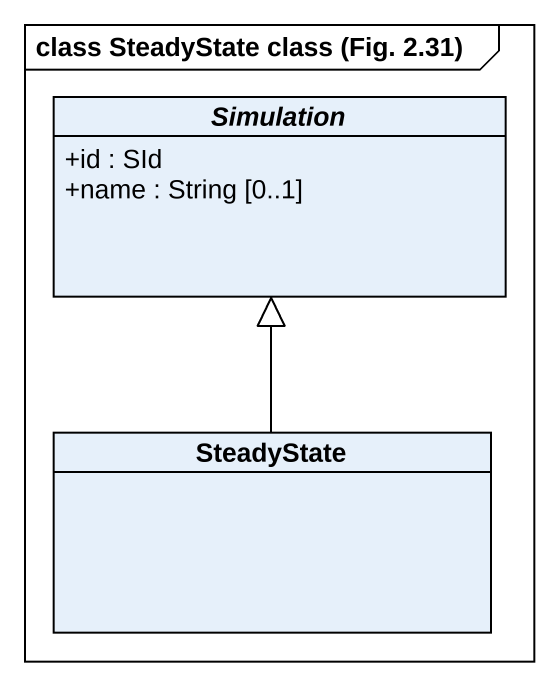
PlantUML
@startuml
mainframe class SteadyState class (Fig. 2.31)
hide circle
hide empty members
skinparam classAttributeIconSize 0
abstract class Simulation {
  +id : SId
  +name : String [0..1]
}
class SteadyState
SteadyState -up-|> Simulation
@enduml
